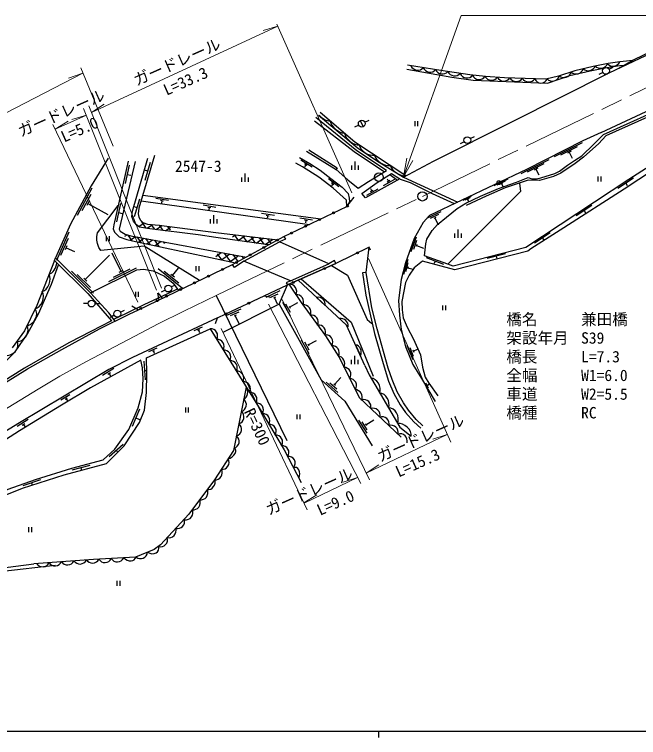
# Model space of a CAD drawing. Units: millimetres, scale not verified. Extents: x 40000 to 680000, y 20000 to 380000.
# Drawn here: x 109574 to 209748, y 204000 to 320063 of the extents above; entities that cross this region are included whole.
import ezdxf
from ezdxf.enums import TextEntityAlignment as Align

# ---------------------------------------------------------------- set-up
doc = ezdxf.new("R2010")
doc.units = ezdxf.units.MM
doc.header["$LTSCALE"] = 1000
doc.linetypes.add('CHAIN', pattern=[18.5, 12, -1.5, 3.5, -1.5])
for name, color, linetype, lineweight in [('M-BGD', 7, 'Continuous', 25), ('M-BMK', 2, 'CHAIN', 13), ('M-BMK-SRVR', 3, 'Continuous', 25), ('M-STR-HTXT', 7, 'Continuous', 13), ('M-STR-STR1', 1, 'Continuous', 25), ('M-TTL-BAND', 7, 'Continuous', 25)]:
    doc.layers.add(name, color=color, linetype=linetype, lineweight=lineweight)
doc.styles.add('ＭＳ ゴシック', font='')
doc.styles.get('ＭＳ ゴシック').set_extended_font_data('MS Gothic')
pattern_1 = [(125, (0, -0), (-819.152, -573.5764), []), (215, (0, -0), (573.5764, -819.152), [])]

# ---------------------------------------------------------------- blocks, each defined once
blk = doc.blocks.new('open_arrow')
at = {"color": 0, "linetype": 'Continuous', "lineweight": -2}
blk.add_lwpolyline([(7.5, 1.25), (0, 0), (7.5, -1.25)], dxfattribs=at)

msp = doc.modelspace()

# ---------------------------------------------------------------- hatches: boundary and pattern name
at = {"layer": 'M-BGD'}
h = msp.add_hatch(dxfattribs=at)
h.set_pattern_fill('USER', color=256, style=0, pattern_type=2)
h.set_pattern_definition(pattern_1)
h.paths.add_polyline_path([(132823, 286225), (130945, 286429), (130190, 286674), (129914, 286922), (129183, 286273), (129670, 285917), (131298, 285676), (134629, 285251), (134640, 285992)])
h = msp.add_hatch(dxfattribs=at)
h.set_pattern_fill('USER', color=256, style=0, pattern_type=2)
h.set_pattern_definition(pattern_1)
h.paths.add_polyline_path([(128244, 284555), (127342, 284800), (127258, 284067), (127596, 283940), (129026, 283630), (133427, 282683), (133803, 283528)])
h = msp.add_hatch(dxfattribs=at)
h.set_pattern_fill('USER', color=256, style=0, pattern_type=2)
h.set_pattern_definition(pattern_1)
h.paths.add_polyline_path([(151835, 283866), (144541, 284745), (144646, 283870), (150372, 283067)])
h = msp.add_hatch(dxfattribs=at)
h.set_pattern_fill('USER', color=256, style=0, pattern_type=2)
h.set_pattern_definition(pattern_1)
h.paths.add_polyline_path([(146811, 281124), (142408, 281938), (141631, 280919), (145077, 280178)])

# ---------------------------------------------------------------- linework, layer by layer
for p, q in [((205011, 311260), (205681, 311598)), ((204029, 310764), (203359, 310426)), ((165081, 303028), (165567, 302041)), ((165818, 302777), (166491, 303108)), ((164831, 302292), (164158, 301961)), ((173818, 302914), (173818, 302132)), ((174285, 302914), (174285, 302132)), ((181763, 299636), (181094, 299298)), ((182745, 300132), (183415, 300470)), ((200677, 299453), (196217, 297193)), ((156815, 298352), (161396, 295454)), ((199880, 298813), (197204, 297457)), ((198949, 298106), (198325, 297790)), ((198637, 297948), (199112, 297011)), ((130572, 293456), (131434, 296329)), ((157338, 295573), (155551, 296676)), ((156542, 295817), (156125, 296074)), ((164268, 295144), (164268, 296472)), ((195325, 296741), (190865, 294481)), ((194528, 296101), (191852, 294745)), ((127996, 295862), (127330, 292937)), ((131003, 294892), (130428, 295065)), ((156334, 295946), (156138, 295628)), ((161396, 295454), (161220, 295170)), ((163735, 295144), (163735, 295841)), ((164801, 295144), (164801, 295841)), ((193597, 295394), (192973, 295078)), ((193285, 295236), (193760, 294299)), ((127663, 294399), (128248, 294266)), ((146055, 293202), (146055, 293899)), ((146588, 293202), (146588, 294531)), ((147121, 293202), (147121, 293899)), ((161628, 292404), (159957, 293676)), ((171425, 293688), (165930, 290605)), ((168800, 292622), (170630, 293652)), ((169612, 293320), (169429, 293645)), ((169826, 294387), (171066, 293487)), ((170110, 294560), (171425, 293688)), ((171995, 293958), (180766, 289956)), ((203228, 294049), (203228, 293267)), ((203695, 294049), (203695, 293267)), ((208944, 293793), (206437, 292145)), ((160666, 292873), (160439, 292576)), ((160860, 292724), (160471, 293021)), ((169398, 293199), (169825, 293440)), ((188770, 293634), (186511, 292562)), ((188363, 293325), (187008, 292682)), ((187889, 292983), (187573, 292833)), ((187731, 292908), (187956, 292434)), ((207690, 292969), (207921, 292618)), ((122018, 292192), (119645, 287791)), ((166149, 291057), (167979, 292087)), ((166747, 291635), (167174, 291875)), ((166961, 291755), (166778, 292080)), ((121808, 291170), (120384, 288529)), ((128818, 287608), (129680, 290482)), ((129900, 290169), (156943, 286366)), ((158750, 287226), (130154, 291018)), ((134315, 290181), (132244, 290530)), ((133486, 290107), (133003, 290189)), ((165930, 290605), (165348, 291299)), ((182891, 290860), (181536, 290217)), ((182659, 290650), (181846, 290264)), ((182386, 290421), (182196, 290331)), ((182291, 290376), (182484, 289970)), ((121526, 290015), (121194, 289399)), ((121360, 289707), (124565, 287979)), ((126599, 289729), (125932, 286803)), ((129249, 289045), (128675, 289217)), ((133245, 290148), (133183, 289780)), ((141909, 289091), (139838, 289440)), ((141080, 289017), (140597, 289099)), ((140838, 289058), (140776, 288690)), ((202259, 289398), (199753, 287750)), ((126266, 288266), (126851, 288133)), ((151292, 287771), (149222, 288120)), ((177987, 288366), (175729, 287294)), ((177638, 287935), (176283, 287292)), ((201006, 288574), (201237, 288223)), ((141064, 286493), (141064, 287190)), ((141598, 286493), (141598, 287821)), ((142131, 286493), (142131, 287190)), ((150464, 287697), (149980, 287779)), ((150222, 287738), (150160, 287370)), ((157430, 287026), (155359, 287376)), ((156601, 286953), (156118, 287035)), ((156360, 286994), (156298, 286626)), ((177222, 287472), (176906, 287322)), ((177064, 287397), (177578, 286313)), ((180790, 284201), (180790, 285529)), ((118321, 285129), (116306, 280553)), ((124306, 284474), (124306, 283691)), ((124773, 284474), (124773, 283691)), ((180257, 284201), (180257, 284897)), ((181323, 284201), (181323, 284897)), ((195575, 285003), (193069, 283354)), ((118192, 284092), (116983, 281347)), ((174069, 284314), (173216, 281964)), ((174124, 283762), (173612, 282352)), ((194322, 284178), (194553, 283827)), ((118004, 282919), (117721, 282278)), ((117862, 282599), (119235, 281994)), ((166726, 282215), (166488, 282699)), ((174153, 283140), (174034, 282811)), ((174094, 282976), (175222, 282566)), ((115984, 280566), (116162, 280972)), ((120931, 277505), (124823, 281420)), ((126679, 278830), (125244, 281731)), ((178496, 279933), (175696, 281011)), ((188370, 281614), (185464, 280867)), ((186917, 281241), (187022, 280834)), ((115984, 280566), (113170, 273338)), ((172700, 280711), (172008, 278309)), ((172734, 280181), (172320, 278740)), ((177096, 280472), (176945, 280080)), ((118735, 278842), (122281, 275317)), ((124704, 277184), (129186, 279400)), ((125467, 277896), (128157, 279226)), ((126365, 278675), (126993, 278985)), ((132646, 279266), (136532, 276119)), ((133612, 278869), (135944, 276982)), ((134967, 278159), (135911, 279324)), ((138681, 279662), (138681, 278880)), ((139148, 279662), (139148, 278880)), ((172748, 279579), (172652, 279242)), ((172700, 279411), (173565, 279162)), ((119656, 278350), (121783, 276235)), ((120683, 277752), (121179, 277258)), ((134695, 278379), (135239, 277938)), ((134751, 276317), (135421, 276655)), ((149662, 274891), (153391, 276641)), ((152083, 273583), (153391, 276641)), ((128988, 275536), (128988, 274753)), ((129455, 275536), (129455, 274753)), ((132547, 275351), (132722, 274227)), ((132576, 275363), (133292, 274500)), ((133769, 275821), (133100, 275483)), ((152184, 275675), (149920, 274613)), ((151859, 275191), (150501, 274554)), ((141955, 274967), (153272, 251657)), ((151465, 274675), (151149, 274526)), ((151307, 274601), (151769, 273615)), ((158066, 274651), (159473, 273346)), ((113170, 273338), (111159, 269285)), ((121398, 273661), (120648, 273661)), ((122498, 273661), (123248, 273661)), ((128436, 273315), (129461, 272665)), ((152083, 273583), (143045, 269006)), ((145890, 272784), (143627, 271723)), ((152602, 273897), (153811, 271709)), ((153106, 273605), (153832, 272292)), ((153647, 273247), (153816, 272940)), ((153732, 273093), (155044, 273819)), ((178289, 273358), (178289, 272576)), ((178756, 273358), (178756, 272576)), ((125587, 271784), (124917, 271447)), ((126569, 272280), (127238, 272618)), ((145565, 272300), (144207, 271663)), ((145172, 271785), (144855, 271636)), ((145014, 271710), (145651, 270352)), ((161731, 271250), (163138, 269945)), ((111159, 269285), (109183, 266526)), ((139694, 269895), (138362, 269273)), ((139272, 269466), (138961, 269321)), ((139117, 269394), (139301, 268998)), ((155611, 267821), (156821, 265633)), ((156116, 267529), (156842, 266216)), ((156657, 267171), (156826, 266864)), ((156741, 267017), (158054, 267743)), ((164301, 267060), (165095, 265313)), ((172575, 266979), (173507, 264659)), ((132444, 266513), (131112, 265892)), ((132022, 266085), (131711, 265940)), ((131867, 266012), (132024, 265674)), ((173040, 266627), (173599, 265235)), ((173532, 266205), (173663, 265880)), ((173598, 266043), (174294, 266322)), ((164231, 263918), (164231, 265246)), ((130342, 264405), (130534, 261411)), ((163698, 263918), (163698, 264615)), ((164764, 263918), (164764, 264615)), ((125536, 263212), (123731, 262138)), ((124998, 262542), (124577, 262292)), ((124787, 262417), (125016, 262032)), ((130438, 262908), (130821, 262933)), ((160962, 260672), (161967, 261784)), ((159632, 261065), (161487, 259388)), ((160204, 260952), (161317, 259946)), ((160832, 260789), (161091, 260554)), ((175529, 260909), (175991, 260136)), ((175861, 260705), (175968, 260525)), ((175915, 260615), (176107, 260729)), ((118481, 259012), (117038, 258152)), ((118051, 258476), (117714, 258276)), ((117882, 258376), (118087, 258033)), ((129671, 256685), (128483, 253931)), ((137011, 256962), (137011, 256180)), ((137478, 256962), (137478, 256180)), ((154898, 255876), (154898, 255093)), ((155365, 255876), (155365, 255093)), ((111788, 255027), (109984, 253952)), ((111250, 254357), (110829, 254106)), ((111039, 254232), (111234, 253905)), ((129077, 255308), (129628, 255070)), ((164811, 254961), (166119, 252831)), ((165328, 254692), (166113, 253414)), ((165885, 254359), (166068, 254061)), ((165976, 254210), (167255, 254995)), ((127015, 251057), (124791, 249042)), ((125903, 250050), (126146, 249781)), ((152844, 250179), (155598, 244910)), ((121680, 247683), (118781, 246908)), ((120231, 247296), (120331, 246919)), ((113732, 245384), (110904, 244384)), ((112318, 244884), (112436, 244550)), ((111822, 237744), (111822, 236961)), ((112288, 237744), (112288, 236961)), ((126007, 229138), (126007, 228356)), ((126474, 229138), (126474, 228356))]:
    msp.add_line(p, q, dxfattribs=at)
for points in [[(206468, 311383), (209063, 312844), (247987, 331681)], [(251618, 323211), (251668, 322624), (237209, 312229), (232587, 309178), (208212, 293563), (191654, 282675), (179993, 279678), (179149, 280006)], [(171995, 293958), (176821, 296499), (189519, 302907), (205036, 310711), (216806, 316235)], [(203753, 301122), (209383, 303736), (232188, 314370)], [(208738, 312661), (207829, 312586), (206757, 312459), (204882, 312174), (202459, 311716), (199498, 310990), (196913, 310155), (194894, 309671), (188212, 309915), (185196, 310104), (182648, 310361), (178004, 311074), (172659, 311908)], [(172567, 311261), (179780, 309979), (183200, 309526), (195116, 309018), (198705, 310247), (201964, 310994), (204662, 311528), (206720, 311875), (207434, 311927)], [(190616, 292989), (190790, 291640), (179149, 280006), (175385, 281307), (175585, 283261), (175741, 283971), (176629, 285370), (177496, 286369), (178940, 287524), (180650, 288900), (182030, 289770), (184363, 290902), (187295, 292124), (190161, 293167), (192027, 293878), (192635, 293702), (193394, 293680), (194063, 293836), (196337, 294527), (197044, 294916), (198331, 295867), (199461, 296616), (200637, 297354), (202568, 299224), (204118, 300785), (226911, 311082)], [(227076, 310710), (204499, 300585), (203358, 299376), (200939, 297141), (199565, 296156), (197260, 294605), (196097, 294035), (193860, 293396), (192043, 293467), (188328, 292223), (185269, 290913), (182073, 289418)], [(172382, 294162), (164213, 299572), (158643, 304301)], [(156452, 298126), (161214, 295174), (163109, 293521), (164763, 292155), (166416, 293235), (169282, 295020), (164542, 298152), (157929, 303528)], [(157728, 302984), (164104, 298077), (168951, 294814)], [(158393, 303922), (164586, 298711), (167860, 296537), (171995, 293958)], [(203753, 301122), (200828, 299765), (191769, 295174), (176216, 287791), (175200, 286652), (173735, 284096), (172327, 280218), (171654, 277502), (171242, 274151), (171373, 271800), (171659, 269474), (172333, 266776), (173497, 263878), (174908, 261609), (177092, 257957)], [(132072, 297413), (129537, 288959), (129435, 288061), (129516, 287531), (129782, 287041), (130190, 286674), (130945, 286429), (132823, 286225), (141916, 285062), (151835, 283866)], [(155324, 297124), (157002, 296163), (158670, 295052), (160380, 293759), (162154, 292317), (163128, 291351), (163304, 290592), (163328, 289983), (162946, 289223)], [(124641, 297016), (121872, 292554), (118548, 286388), (116162, 280972), (118514, 278639), (121772, 275400), (129198, 279071), (130265, 279196), (131865, 278894), (133660, 278059), (135064, 276922), (135914, 275756)], [(127840, 296526), (125504, 286272), (125420, 285674), (125645, 285112), (126395, 284390), (127596, 283940), (129026, 283630), (145077, 280178)], [(128963, 296476), (126366, 285626), (126535, 285295), (127360, 284795), (128244, 284555), (146811, 281124)], [(150372, 283067), (141891, 284256), (139038, 284688), (131298, 285676), (129670, 285917), (129147, 286299), (128685, 286882), (128424, 287645), (128504, 288509), (130967, 297003)], [(162946, 289223), (162869, 290266), (160742, 292206), (158408, 293940), (155827, 295591), (154712, 296190)], [(214505, 296696), (207418, 292043), (197770, 285828), (192475, 282442), (191992, 282067), (180238, 279067), (175097, 280489), (173738, 279391), (172906, 278210), (172316, 277051), (171747, 274012), (171822, 272649), (171976, 271376), (172635, 269883), (173601, 267930), (174765, 265450), (175088, 263454), (175507, 261823), (176080, 260876), (177557, 258827)], [(165348, 291299), (167777, 293065), (170110, 294560)], [(171481, 293651), (173065, 293069), (176599, 291339), (180180, 289704)], [(129461, 272665), (144589, 279911), (152827, 284407), (162946, 289223), (164098, 290749)], [(139280, 277368), (130372, 282854), (123454, 282164), (123126, 282638), (122898, 283275), (122789, 283829), (122789, 284411), (122899, 284986), (126213, 289384)], [(166488, 282699), (161160, 280082), (153391, 276641)], [(175142, 254051), (174061, 255040), (172824, 256536), (172015, 257713), (171025, 259509), (170179, 261474), (169553, 263264), (167789, 269616), (166933, 272960), (166023, 278618), (166488, 282699)], [(98011, 259681), (99189, 259728), (100506, 259929), (102511, 260616), (104114, 261447), (105780, 262532), (107945, 264125), (109661, 265915), (111685, 268783), (113410, 272011), (115538, 276762), (116666, 279892)], [(115984, 280566), (121354, 275264), (125153, 270875), (121851, 269174), (118417, 267400), (115097, 265523), (111212, 263265), (106963, 260643), (102630, 257871), (100410, 256464)], [(160465, 279774), (163057, 278211), (166206, 271117), (166937, 270438)], [(166023, 278618), (165454, 278608), (166001, 275004), (167384, 268879), (168733, 264021), (169590, 261199), (170490, 259207), (171469, 257398), (172334, 256165), (173698, 254695), (174804, 253682)], [(165814, 263728), (162884, 270181), (155104, 277399)], [(155570, 277606), (163615, 270677), (167152, 262027)], [(153629, 276746), (155595, 273811), (159517, 268459), (161628, 265104), (164947, 258508), (171651, 252203)], [(125737, 270849), (124737, 272178), (121772, 275400)], [(125511, 271150), (127541, 272133), (130396, 273533), (134174, 275291), (135726, 276014)], [(141860, 270469), (142156, 271374), (143508, 272005), (149662, 274891), (150758, 274675)], [(152083, 273583), (158823, 261392), (162614, 257965), (166999, 250826)], [(85670, 245858), (89094, 248478), (92686, 251103), (99618, 255711), (106105, 259783), (111680, 263156), (117172, 266298), (123229, 269612), (127991, 271961), (129461, 272665)], [(142156, 271374), (128526, 265017), (124744, 263090), (110383, 254539), (106295, 252043), (102500, 249506), (98024, 246585), (94988, 244473), (92103, 242402), (89752, 240554)], [(93629, 235516), (96331, 237226), (100483, 239572), (105069, 241723), (110860, 244053), (117534, 246160), (124368, 248013), (127184, 250813), (129671, 254564), (130458, 256532), (130743, 259395), (130830, 262426), (130786, 264956), (140986, 269609)], [(140986, 269609), (148989, 256667), (152844, 250179)], [(93280, 235969), (95477, 237425), (98107, 239011), (99694, 239895), (102760, 241442), (105617, 242711), (108543, 243867), (112972, 245433), (118800, 247224), (123817, 248565), (125702, 250272), (127946, 253445), (129446, 256920), (130148, 259503), (130224, 261559), (130110, 263334), (129871, 264597), (121763, 260116), (117147, 257369), (110383, 253212), (103561, 248888), (96705, 244055), (90646, 239392)], [(165814, 263728), (166499, 262221), (171442, 253842), (173278, 252352)], [(146768, 260258), (144757, 250049), (141683, 245349), (137582, 239870), (132995, 234942), (131986, 234160), (129008, 232926), (122239, 232603), (112658, 231905)], [(97263, 230795), (101054, 230410), (112658, 231905)], [(97814, 230079), (100120, 229762), (101002, 229783), (107716, 230712), (116117, 231649)]]:
    msp.add_lwpolyline(points, dxfattribs=at)
for centre, radius in [((204520, 311012), 550), ((165324, 302535), 550), ((182254, 299884), 550), ((168076, 293942), 700), ((187338, 293070), 300), ((163043, 289317), 150), ((160810, 288207), 150), ((158553, 287132), 150), ((156296, 286058), 150), ((154038, 284983), 150), ((151810, 283852), 150), ((149616, 282654), 150), ((147421, 281457), 150), ((164613, 281779), 150), ((145227, 280259), 150), ((142989, 279145), 150), ((159324, 279268), 150), ((140735, 278065), 150), ((134260, 276069), 550), ((138480, 276985), 150), ((154325, 277054), 150), ((136225, 275905), 150), ((121948, 273661), 550), ((132488, 274115), 150), ((133971, 274825), 150), ((129875, 272864), 150), ((147189, 273731), 150), ((126078, 272032), 550), ((143508, 272005), 150)]:
    msp.add_circle(centre, radius, dxfattribs=at)
for centre, radius, start, end in [((199722, 311710), 1202, 228.76628, 341.2523), ((201666, 312264), 1238, 229.39252, 337.08286), ((184159, 310745), 1133, 202.29927, 326.1543), ((195921, 310503), 1148, 223.20361, 344.29492), ((194091, 310134), 1077, 201.63627, 337.18858), ((153742, 275618), 1133, 331.89166, 95.74668), ((154855, 273956), 1133, 331.89166, 95.74668), ((158299, 273492), 1182, 352.90472, 101.38988), ((158299, 273492), 1182, 352.90472, 101.38988), ((156032, 272312), 1133, 334.30562, 98.16064), ((157214, 270699), 1133, 334.30562, 98.16064), ((161965, 270091), 1182, 352.90472, 101.38988), ((161965, 270091), 1182, 352.90472, 101.38988), ((141058, 268478), 1133, 329.80519, 93.66022), ((158396, 269085), 1133, 334.30562, 98.16064), ((142110, 266777), 1133, 329.80519, 93.66022), ((164069, 265901), 1182, 330.17813, 78.66328), ((164069, 265901), 1182, 330.17813, 78.66328), ((143162, 265076), 1133, 329.80519, 93.66022), ((160574, 265778), 1133, 330.26466, 94.11969), ((144214, 263375), 1133, 329.80519, 93.66022), ((145266, 261674), 1133, 329.80519, 93.66022), ((162441, 262302), 1133, 324.78039, 88.63542), ((163340, 260516), 1133, 324.78039, 88.63542), ((146318, 259973), 1133, 329.80519, 93.66022), ((147369, 258272), 1133, 329.80519, 93.66022), ((145665, 257418), 1133, 286.92832, 50.78335), ((148421, 256571), 1133, 329.80519, 93.66022), ((165663, 257103), 1133, 344.82403, 108.67905), ((167120, 255732), 1133, 344.82403, 108.67905), ((145279, 255455), 1133, 286.92832, 50.78335), ((149442, 254862), 1133, 328.79339, 92.64842), ((168576, 254362), 1133, 344.82403, 108.67905), ((144892, 253493), 1133, 286.92832, 50.78335), ((150463, 253142), 1133, 328.79339, 92.64842), ((170033, 252992), 1133, 344.82403, 108.67905), ((144505, 251531), 1133, 286.92832, 50.78335), ((151485, 251423), 1133, 328.79339, 92.64842), ((171490, 251621), 1133, 344.82403, 108.67905), ((142890, 248169), 1133, 264.88343, 28.73845), ((141796, 246496), 1133, 264.88343, 28.73845), ((139471, 243284), 1133, 261.25854, 25.11356), ((138273, 241683), 1133, 261.25854, 25.11356), ((137074, 240081), 1133, 261.25854, 25.11356), ((135737, 238670), 1133, 255.1284, 18.98342), ((134375, 237206), 1133, 255.1284, 18.98342), ((133012, 235742), 1133, 255.1284, 18.98342), ((129818, 233839), 1133, 230.57234, 354.42737), ((116091, 232690), 1133, 212.23983, 336.09486), ((118085, 232835), 1133, 212.23983, 336.09486), ((120080, 232981), 1133, 212.23983, 336.09486), ((122088, 233130), 1133, 210.8055, 334.66052), ((124086, 233225), 1133, 210.8055, 334.66052), ((126083, 233321), 1133, 210.8055, 334.66052), ((114096, 232545), 1133, 212.23983, 336.09486)]:
    msp.add_arc(centre, radius, start, end, dxfattribs=at)
for centre, major_axis, ratio, start_param, end_param in [((205687, 312782), (1120, 171), 0.9, 3.63155, 5.793228), ((174287, 312140), (-1120, 175), 0.9, 0.4899573, 2.6516353), ((176263, 311832), (-1120, 175), 0.9, 0.4899573, 2.6516353), ((178238, 311524), (-1120, 172), 0.9, 0.4899573, 2.6516353), ((203700, 312439), (-1114, -210), 0.9, 0.4899573, 2.6516353), ((180215, 311220), (-1120, 172), 0.9, 0.4899573, 2.6516353), ((182163, 310893), (-1044, 386), 0.911177, 0.6799868, 2.9287436), ((186128, 310526), (-1131, 71), 0.9, 0.4899573, 2.6516353), ((188111, 310399), (-1133, 41), 0.9, 0.4899573, 2.6516353), ((197830, 310956), (1079, 348), 0.9, 3.63155, 5.793228), ((190110, 310326), (-1133, 41), 0.9, 0.4899573, 2.6516353), ((192108, 310253), (-1133, 41), 0.9, 0.4899573, 2.6516353), ((159455, 304323), (-1361, 1156), 0.550062, 1.2933513, 2.5677584), ((161742, 302381), (-1370, 1163), 0.539231, 0.582938, 2.5586547), ((163922, 300404), (1276, -1107), 0.510279, 3.694538, 5.8839363), ((166424, 298748), (1453, -962), 0.600787, 3.6759728, 5.7488051), ((168925, 297091), (1459, -966), 0.591257, 3.6830085, 5.7417694), ((171426, 295435), (-1509, 999), 0.527092, 0.5934478, 2.5481449), ((115174, 279956), (617, 1584), 0.666666, 3.63155, 5.0976793), ((114086, 277160), (617, 1584), 0.666706, 3.6315257, 5.7932523), ((112997, 274365), (663, 1539), 0.676062, 3.6301239, 5.8455119), ((111860, 271591), (857, 1364), 0.696819, 3.6451091, 6.066869), ((110423, 269001), (-1025, -1229), 0.721922, 0.5121901, 2.9934646), ((159578, 267472), (-449, -1067), 0.926331, 1.4273391, 3.7163614), ((108640, 266684), (-1325, -883), 0.785726, 0.6175696, 3.1668169), ((161484, 263997), (26, -1221), 0.905455, 1.0731324, 3.0507357), ((166766, 259948), (-417, 1727), 0.848001, 4.1355372, 5.9801227), ((146052, 259380), (233, 1181), 0.795726, 3.7320699, 5.692708), ((164239, 258729), (-1012, 640), 0.929579, 3.2319194, 5.221161), ((168181, 257548), (-417, 1727), 0.848001, 4.1355372, 5.9801227), ((169647, 255063), (-46, 1838), 0.842463, 4.3324706, 6.2603519), ((171823, 252998), (-1233, 1170), 0.666666, 3.63155, 5.793228), ((152507, 249704), (544, 1009), 0.959115, 4.6136465, 6.8421989), ((144119, 249568), (920, 749), 0.545848, 4.0585416, 6.6431873), ((153528, 247984), (697, 907), 0.933508, 4.6754478, 7.0742625), ((154550, 246265), (-195, -1097), 0.725977, 1.1448198, 3.6295506), ((140598, 244894), (1076, 518), 0.932766, 4.2049438, 6.2394441), ((131560, 234504), (-1131, 440), 0.802447, 1.3287072, 3.7836283), ((127827, 233711), (-1052, 1092), 0.745241, 1.6572247, 3.4998828)]:
    msp.add_ellipse(centre, major_axis=major_axis, ratio=ratio, start_param=start_param, end_param=end_param, dxfattribs=at)
at = {"layer": 'M-BMK'}
msp.add_lwpolyline([(87706, 243212), (90735, 245528), (95780, 249042), (99489, 251487), (104227, 254390), (108552, 256992), (113359, 259930), (116879, 261980), (121024, 264279), (127863, 267904), (132664, 270425), (136739, 272462), (142059, 275017), (175055, 290867), (239899, 322316)], dxfattribs=at)
at = {"layer": 'M-BMK-SRVR'}
msp.add_circle((175055, 290867), 750, dxfattribs=at)
msp.add_circle((175055, 290867), 750, dxfattribs=at)
at = {"layer": 'M-STR-HTXT'}
for p, q in [((121931, 304309), (151841, 318176)), ((151841, 318176), (149492, 317463)), ((163741, 291425), (151692, 318512)), ((125421, 298911), (120230, 311473)), ((120571, 310648), (118253, 309840)), ((121494, 305406), (133164, 276105)), ((121931, 304309), (123993, 305641)), ((132379, 275802), (120682, 304985)), ((116091, 301633), (121126, 303877)), ((116091, 301633), (118173, 302935)), ((121126, 303877), (118767, 303200)), ((129374, 273871), (115731, 302386)), ((179599, 251433), (166389, 280895)), ((166541, 245389), (152535, 274289)), ((165170, 244771), (150346, 273583)), ((156552, 240571), (142769, 269655)), ((166043, 246424), (179049, 252660)), ((179049, 252660), (176709, 251917)), ((166043, 246424), (168087, 247784)), ((156050, 241630), (164661, 245760)), ((164661, 245760), (162321, 245016)), ((156027, 241678), (158119, 242963))]:
    msp.add_line(p, q, dxfattribs=at)
for points in [[(172036, 293979), (181297, 319906), (232029, 319906)], [(63077, 275216), (67416, 279186), (71095, 282117), (74928, 284990), (81286, 289255), (92171, 295576), (103438, 301833), (120571, 310648)]]:
    msp.add_lwpolyline(points, dxfattribs=at)
at = {"layer": 'M-STR-STR1'}
for p, q in [((146396, 280482), (152096, 283586)), ((160012, 280010), (152096, 283586)), ((153908, 277323), (146396, 280482)), ((153908, 277323), (160012, 280010))]:
    msp.add_line(p, q, dxfattribs=at)
for points in [[(146396, 280482), (144895, 279458), (144589, 279911), (152827, 284407), (153105, 283983), (152096, 283586)], [(153908, 277323), (153192, 276961), (153391, 276641), (161160, 280082), (160965, 280582), (160012, 280010)]]:
    msp.add_lwpolyline(points, dxfattribs=at)
at = {"layer": 'M-TTL-BAND'}
for p, q in [((40000, 205000), (579000, 205000)), ((168000, 205000), (168000, 204000))]:
    msp.add_line(p, q, dxfattribs=at)

# ---------------------------------------------------------------- block references
at = {"layer": 'M-STR-HTXT', "xscale": 400, "yscale": 400, "rotation": 70.3}
msp.add_blockref('open_arrow', (172036, 293979), dxfattribs=at)

# ---------------------------------------------------------------- texts
at = {"layer": 'M-BGD', "style": 'ＭＳ ゴシック'}
msp.add_text('2547-3', height=1833, dxfattribs=at).set_placement((139077, 294243), align=Align.BOTTOM_CENTER)
at = {"layer": 'M-STR-HTXT', "style": 'ＭＳ ゴシック'}
for s, rotation, p in [('ガードレール', 23.981, (136254, 311116)), ('L=33.3', 23.981, (137629, 308024)), ('ガードレール', 24.03, (117678, 302924)), ('L=5.0', 24.03, (120621, 300263)), ('R=300', 295.355, (147198, 253260)), ('ガードレール', 23.981, (175367, 250738)), ('L=15.3', 23.981, (174886, 246752)), ('ガードレール', 23.981, (157479, 242193)), ('L=9.0', 23.981, (161701, 240351))]:
    msp.add_text(s, height=1833, rotation=rotation, dxfattribs=at).set_placement(p, align=Align.BOTTOM_CENTER)
for s, p in [('橋名', (188523, 269671)), ('兼田橋', (200523, 269671)), ('架設年月', (188523, 266671)), ('S39', (200523, 266671)), ('橋長', (188523, 263671)), ('L=7.3', (200523, 263671)), ('全幅', (188523, 260671)), ('W1=6.0', (200523, 260671)), ('車道', (188523, 257671)), ('W2=5.5', (200523, 257671)), ('橋種', (188523, 254671)), ('RC', (200523, 254671))]:
    msp.add_text(s, height=1833, dxfattribs=at).set_placement(p, align=Align.BOTTOM_LEFT)

doc.saveas('drawing.dxf')
